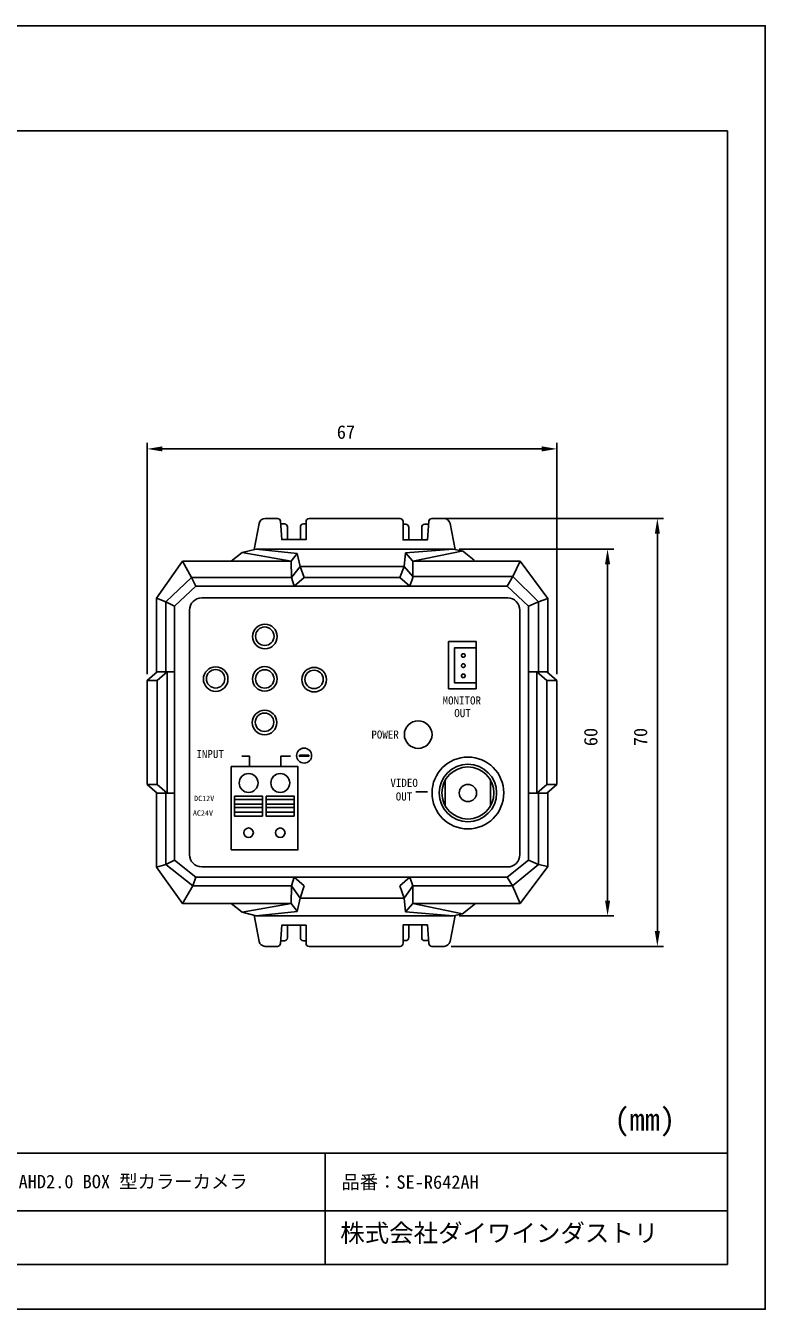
# Model space of a CAD drawing. Units: millimetres on the paper. Extents: x -148 to 148, y -105 to 105.
# Drawn here: x 27.6 to 148.5, y -105 to 105 of the extents above; entities that cross this region are included whole.
import ezdxf
from ezdxf.enums import TextEntityAlignment as Align

# ---------------------------------------------------------------- set-up
doc = ezdxf.new("R2010")
doc.units = ezdxf.units.MM
for name, color, linetype in [('0-0_0', 7, 'Continuous'), ('0-1_枠', 4, 'Continuous'), ('0-2_AM_5', 4, 'Continuous'), ('0-3_レイヤ__1', 4, 'Continuous')]:
    doc.layers.add(name, color=color, linetype=linetype)
doc.styles.add('ＭＳ ゴシック', font='')
doc.styles.get('ＭＳ ゴシック').set_extended_font_data('MS Gothic')

msp = doc.modelspace()

# ---------------------------------------------------------------- linework, layer by layer
at = {"layer": '0-0_0', "color": 4}
msp.add_line((101.227, -2.496), (101.227, 3.212), dxfattribs=at)
at = {"layer": '0-0_0'}
msp.add_line((93.259, -20.321), (91.345, -20.321), dxfattribs=at)
at = {"layer": '0-0_0', "color": 4}
msp.add_lwpolyline([(101.227, -3.489), (96.717, -3.489), (96.717, 4.24), (101.227, 4.24), (101.227, 3.212), (97.674, 3.212), (97.674, -2.496), (101.227, -2.496)], close=True, dxfattribs=at)
for points in [[(98.851, 1.868), (98.848, 1.885), (98.846, 1.902), (98.845, 1.919), (98.845, 1.936), (98.845, 1.953), (98.845, 1.971), (98.845, 1.988), (98.845, 2.006), (98.845, 2.023), (98.846, 2.04), (98.848, 2.057), (98.851, 2.074), (98.854, 2.09), (98.859, 2.107), (98.866, 2.123), (98.873, 2.138), (98.883, 2.153), (98.893, 2.168), (98.905, 2.181), (98.918, 2.194), (98.931, 2.206), (98.946, 2.216), (98.961, 2.226), (98.976, 2.233), (98.992, 2.24), (99.009, 2.245), (99.025, 2.248), (99.042, 2.251), (99.059, 2.253), (99.076, 2.254), (99.093, 2.254), (99.11, 2.254), (99.128, 2.254), (99.145, 2.254), (99.163, 2.254), (99.18, 2.253), (99.198, 2.252), (99.215, 2.249), (99.234, 2.245)], [(99.234, 2.245), (99.252, 2.24), (99.271, 2.232), (99.29, 2.223), (99.309, 2.211), (99.328, 2.196), (99.347, 2.178), (99.364, 2.156), (99.38, 2.13), (99.393, 2.099), (99.403, 2.062), (99.409, 2.02), (99.411, 1.971)], [(98.851, 0.202), (98.848, 0.218), (98.846, 0.235), (98.845, 0.253), (98.845, 0.27), (98.845, 0.287), (98.845, 0.304), (98.845, 0.322), (98.845, 0.339), (98.845, 0.356), (98.846, 0.374), (98.848, 0.391), (98.851, 0.407), (98.854, 0.424), (98.859, 0.44), (98.866, 0.456), (98.873, 0.472), (98.883, 0.487), (98.893, 0.501), (98.905, 0.515), (98.918, 0.527), (98.931, 0.539), (98.946, 0.55), (98.961, 0.559), (98.976, 0.567), (98.992, 0.573), (99.009, 0.578), (99.025, 0.582), (99.042, 0.584), (99.059, 0.586), (99.076, 0.587), (99.093, 0.588), (99.11, 0.588), (99.128, 0.588), (99.145, 0.588), (99.163, 0.588), (99.18, 0.587), (99.198, 0.585), (99.215, 0.582), (99.234, 0.578)], [(99.411, 1.971), (99.409, 1.922), (99.403, 1.88), (99.393, 1.843), (99.38, 1.812), (99.364, 1.786), (99.347, 1.764), (99.328, 1.745), (99.309, 1.731), (99.29, 1.719), (99.271, 1.709), (99.252, 1.702), (99.234, 1.696), (99.215, 1.692), (99.198, 1.69), (99.18, 1.688), (99.163, 1.687), (99.145, 1.687), (99.128, 1.687), (99.11, 1.687), (99.093, 1.687), (99.076, 1.688), (99.059, 1.689), (99.042, 1.691), (99.025, 1.693), (99.009, 1.697), (98.992, 1.702), (98.976, 1.708), (98.961, 1.716), (98.946, 1.725), (98.931, 1.736), (98.918, 1.748), (98.905, 1.76), (98.893, 1.774), (98.883, 1.789), (98.873, 1.804), (98.866, 1.819), (98.859, 1.835), (98.854, 1.851), (98.851, 1.868)], [(99.411, 0.304), (99.409, 0.256), (99.403, 0.213), (99.393, 0.177), (99.38, 0.146), (99.364, 0.119), (99.347, 0.097), (99.328, 0.079), (99.309, 0.065), (99.29, 0.053), (99.271, 0.043), (99.252, 0.036), (99.234, 0.03), (99.215, 0.027), (99.198, 0.024), (99.18, 0.022), (99.163, 0.021), (99.145, 0.021), (99.128, 0.021), (99.11, 0.021), (99.093, 0.021), (99.076, 0.022), (99.059, 0.023), (99.042, 0.025), (99.025, 0.027), (99.009, 0.031), (98.992, 0.036), (98.976, 0.042), (98.961, 0.05), (98.946, 0.059), (98.931, 0.07), (98.918, 0.082), (98.905, 0.094), (98.893, 0.108), (98.883, 0.122), (98.873, 0.137), (98.866, 0.153), (98.859, 0.169), (98.854, 0.185), (98.851, 0.202)], [(99.234, 0.578), (99.252, 0.573), (99.271, 0.566), (99.29, 0.556), (99.309, 0.544), (99.328, 0.53), (99.347, 0.512), (99.364, 0.49), (99.38, 0.463), (99.393, 0.432), (99.403, 0.396), (99.409, 0.353), (99.411, 0.304)], [(98.851, -1.465), (98.848, -1.448), (98.846, -1.431), (98.845, -1.414), (98.845, -1.397), (98.845, -1.379), (98.845, -1.362), (98.845, -1.344), (98.845, -1.327), (98.845, -1.31), (98.846, -1.292), (98.848, -1.275), (98.851, -1.259), (98.854, -1.242), (98.859, -1.226), (98.866, -1.21), (98.873, -1.194), (98.883, -1.179), (98.893, -1.165), (98.905, -1.151), (98.918, -1.138), (98.931, -1.127), (98.946, -1.116), (98.961, -1.107), (98.976, -1.099), (98.992, -1.093), (99.009, -1.088), (99.025, -1.084), (99.042, -1.082), (99.059, -1.08), (99.076, -1.079), (99.093, -1.078), (99.11, -1.078), (99.128, -1.078), (99.145, -1.078), (99.163, -1.078), (99.18, -1.079), (99.198, -1.081), (99.215, -1.083), (99.234, -1.087)], [(99.411, -1.362), (99.409, -1.411), (99.403, -1.453), (99.393, -1.49), (99.38, -1.521), (99.364, -1.548), (99.347, -1.569), (99.328, -1.587), (99.309, -1.602), (99.29, -1.614), (99.271, -1.623), (99.252, -1.631), (99.234, -1.636), (99.215, -1.64), (99.198, -1.643), (99.18, -1.644), (99.163, -1.645), (99.145, -1.645), (99.128, -1.646), (99.11, -1.645), (99.093, -1.645), (99.076, -1.645), (99.059, -1.644), (99.042, -1.642), (99.025, -1.639), (99.009, -1.636), (98.992, -1.631), (98.976, -1.624), (98.961, -1.617), (98.946, -1.607), (98.931, -1.597), (98.918, -1.585), (98.905, -1.573), (98.893, -1.559), (98.883, -1.545), (98.873, -1.53), (98.866, -1.514), (98.859, -1.498), (98.854, -1.482), (98.851, -1.465)], [(99.234, -1.087), (99.252, -1.093), (99.271, -1.1), (99.29, -1.11), (99.309, -1.122), (99.328, -1.136), (99.347, -1.154), (99.364, -1.176), (99.38, -1.202), (99.393, -1.234), (99.403, -1.27), (99.409, -1.313), (99.411, -1.362)]]:
    msp.add_lwpolyline(points, dxfattribs=at)
at = {"layer": '0-0_0'}
for points in [[(47.437, 35.762), (49.937, 35.346), (49.937, 36.179)], [(111.937, 36.179), (111.937, 35.346), (114.437, 35.762)], [(130.432, 21.88), (131.265, 21.88), (130.848, 24.38)], [(122.293, 16.88), (123.126, 16.88), (122.709, 19.38)], [(122.709, -40.62), (123.126, -38.12), (122.293, -38.12)], [(130.848, -45.62), (131.265, -43.12), (130.432, -43.12)]]:
    msp.add_solid(points, dxfattribs=at)
at = {"layer": '0-1_枠'}
msp.add_lwpolyline([(-148.5, -105), (148.5, -105), (148.5, 105), (-148.5, 105)], close=True, dxfattribs=at)
at = {"layer": '0-2_AM_5'}
for p, q in [((47.437, -1.101), (47.437, 36.762)), ((111.937, 35.762), (49.937, 35.762)), ((114.437, -1.101), (114.437, 36.762)), ((94.249, 24.38), (131.848, 24.38)), ((130.848, 21.88), (130.848, -43.12)), ((98.451, 19.38), (123.709, 19.38)), ((122.709, 16.88), (122.709, -38.12)), ((98.451, -40.62), (123.709, -40.62)), ((97.11, -45.62), (131.848, -45.62))]:
    msp.add_line(p, q, dxfattribs=at)
at = {"layer": '0-3_レイヤ__1'}
for p, q in [((65.731, 23.57), (64.905, 19.296)), ((66.713, 24.38), (68.716, 24.38)), ((69.88, 23.486), (69.248, 23.488)), ((73.414, 23.486), (72.981, 23.486)), ((88.781, 24.38), (73.914, 24.38)), ((89.716, 23.446), (89.281, 23.446)), ((93.447, 23.446), (92.817, 23.446)), ((93.982, 24.38), (95.974, 24.38)), ((97.785, 19.312), (96.956, 23.571)), ((70.38, 20.919), (70.38, 22.986)), ((72.481, 20.919), (72.481, 22.986)), ((90.216, 22.946), (90.216, 20.879)), ((92.317, 22.946), (92.317, 20.879)), ((65.243, 19.38), (62.94, 18.808)), ((71.946, 18.655), (65.243, 19.38)), ((97.451, 19.38), (65.243, 19.38)), ((97.451, 19.38), (89.654, 18.735)), ((99.094, 19.059), (90.863, 17.38)), ((98.85, 19.059), (97.451, 19.38)), ((100.892, 17.575), (99.012, 19.06)), ((62.95, 18.816), (61.166, 17.38)), ((70.968, 17.38), (62.94, 18.808)), ((71.948, 18.646), (70.968, 17.38)), ((71.024, 14.703), (70.988, 17.377)), ((72.424, 16.5), (71.946, 18.655)), ((89.654, 18.735), (89.45, 16.5)), ((90.863, 17.38), (89.654, 18.735)), ((108.414, 17.38), (107.2, 14.907)), ((112.937, 11.3), (108.414, 17.38)), ((54.686, 14.703), (50.486, 10.737)), ((71.024, 14.703), (54.686, 14.703)), ((54.686, 14.703), (55.387, 13.304)), ((72.424, 16.5), (71.024, 14.745)), ((71.492, 13.304), (71.024, 14.703)), ((72.424, 16.5), (89.45, 16.5)), ((72.424, 16.5), (73.125, 14.703)), ((88.763, 14.703), (89.45, 16.5)), ((90.872, 14.896), (89.45, 16.5)), ((90.396, 13.304), (90.863, 14.703)), ((107.2, 14.907), (90.863, 14.907)), ((111.402, 10.737), (107.2, 14.907)), ((55.387, 13.304), (51.886, 10.036)), ((55.387, 13.304), (106.268, 13.304)), ((48.937, -0.827), (48.937, 11.333)), ((50.486, 10.737), (50.486, -0.701)), ((51.886, 10.036), (50.486, 10.737)), ((56.346, 11.38), (106.38, 11.38)), ((111.402, 10.737), (109.768, 10.036)), ((111.402, 10.737), (112.937, 11.3)), ((111.402, 10.737), (111.402, -0.701)), ((112.937, 11.3), (112.937, -0.817)), ((51.886, 10.036), (51.886, -20.539)), ((54.346, -30.62), (54.346, 9.38)), ((108.346, 9.38), (108.346, -30.62)), ((109.768, 10.036), (109.768, -20.539)), ((51.886, -0.701), (49.084, -0.701)), ((50.72, -0.701), (50.72, -20.539)), ((112.801, -0.701), (109.768, -0.701)), ((111.168, -20.539), (111.168, -0.701)), ((112.801, -0.701), (114.437, -2.101)), ((47.451, -19.139), (47.451, -2.101)), ((49.084, -2.101), (49.084, -19.139)), ((112.801, -19.139), (112.801, -2.101)), ((114.437, -2.101), (114.437, -19.139)), ((96.165, -22.57), (96.165, -18.444)), ((96.165, -18.444), (96.165, -22.624)), ((103.586, -18.444), (103.586, -18.444)), ((103.586, -18.444), (103.586, -22.617)), ((49.084, -20.539), (47.451, -19.139)), ((48.937, -20.412), (48.937, -32.676)), ((51.886, -20.539), (49.084, -20.539)), ((50.486, -20.539), (50.486, -32.209)), ((51.886, -31.509), (51.886, -20.539)), ((109.768, -20.539), (112.801, -20.539)), ((109.768, -20.539), (109.768, -31.509)), ((111.402, -32.209), (111.402, -20.539)), ((112.801, -20.539), (114.437, -19.139)), ((112.937, -20.423), (112.937, -32.549)), ((48.937, -32.676), (50.486, -32.209)), ((53.235, -38.62), (48.937, -32.676)), ((51.886, -31.509), (50.486, -32.209)), ((54.874, -35.722), (50.486, -32.209)), ((51.886, -31.509), (55.387, -34.309)), ((106.38, -32.62), (56.346, -32.62)), ((111.402, -32.209), (107.163, -35.722)), ((112.937, -32.54), (108.414, -38.62)), ((111.402, -32.209), (109.768, -31.509)), ((111.402, -32.209), (112.937, -32.549)), ((54.874, -35.722), (55.387, -34.309)), ((55.387, -34.309), (90.827, -34.309)), ((71.492, -34.309), (71.024, -35.722)), ((71.492, -34.309), (73.125, -35.71)), ((88.763, -35.71), (90.396, -34.309)), ((90.396, -34.309), (90.863, -35.722)), ((107.163, -35.722), (106.268, -34.309)), ((54.874, -35.722), (71.024, -35.722)), ((71.024, -35.722), (70.968, -38.62)), ((72.424, -37.74), (71.024, -35.722)), ((72.424, -37.74), (71.946, -39.894)), ((72.424, -37.74), (73.125, -35.71)), ((72.424, -37.74), (89.45, -37.74)), ((88.763, -35.71), (89.45, -37.74)), ((90.863, -35.722), (89.45, -37.74)), ((89.654, -39.975), (89.45, -37.74)), ((90.863, -35.722), (107.163, -35.722)), ((108.414, -38.62), (107.163, -35.722)), ((62.94, -40.048), (61.166, -38.62)), ((70.968, -38.62), (62.94, -40.048)), ((71.946, -39.894), (65.243, -40.62)), ((71.948, -39.885), (70.968, -38.62)), ((90.863, -38.62), (89.654, -39.975)), ((99.012, -40.3), (90.863, -38.62)), ((101.139, -38.62), (99.012, -40.3)), ((65.243, -40.62), (62.94, -40.048)), ((65.731, -44.81), (64.905, -40.536)), ((97.451, -40.62), (65.243, -40.62)), ((97.451, -40.62), (89.654, -39.975)), ((97.785, -40.551), (96.956, -44.811)), ((99.012, -40.3), (97.451, -40.62)), ((70.38, -42.158), (70.38, -44.225)), ((72.481, -42.158), (72.481, -44.225)), ((90.216, -44.185), (90.216, -42.118)), ((92.317, -44.185), (92.317, -42.118)), ((66.713, -45.62), (68.716, -45.62)), ((69.88, -44.725), (69.248, -44.728)), ((73.414, -44.725), (72.981, -44.725)), ((88.781, -45.62), (73.914, -45.62)), ((89.716, -44.685), (89.281, -44.685)), ((93.447, -44.685), (92.817, -44.685)), ((93.982, -45.62), (95.974, -45.62)), ((76.552, -79.469), (76.552, -97.657)), ((10.797, -88.905), (142.306, -88.905))]:
    msp.add_line(p, q, dxfattribs=at)
for points in [[(-140.622, -97.657), (142.306, -97.657), (142.306, 87.783), (-140.622, 87.783)], [(72.316, -14.362), (73.862, -14.362), (73.862, -14.52), (72.316, -14.52)], [(61.17, -29.846), (72.067, -29.846), (72.067, -16.222), (61.17, -16.222)], [(66.306, -24.331), (61.731, -24.331), (61.731, -21.068), (66.306, -21.068)], [(66.306, -22.371), (61.731, -22.371), (61.731, -21.598), (66.306, -21.598)], [(66.306, -23.686), (61.731, -23.686), (61.731, -22.915), (66.306, -22.915)], [(71.484, -24.331), (66.908, -24.331), (66.908, -21.068), (71.484, -21.068)], [(71.484, -22.371), (66.908, -22.371), (66.908, -21.598), (71.484, -21.598)], [(71.484, -23.686), (66.908, -23.686), (66.908, -22.915), (71.484, -22.915)], [(142.306, -97.657), (10.797, -97.657), (10.797, -79.469), (142.306, -79.469)]]:
    msp.add_lwpolyline(points, close=True, dxfattribs=at)
for points in [[(69.215, 23.919), (69.446, 20.919), (73.414, 20.919), (73.414, 23.88)], [(89.281, 23.88), (89.281, 20.879), (93.249, 20.879), (93.483, 23.919)], [(53.235, 17.38), (48.937, 11.333), (50.486, 10.737)], [(54.686, 14.703), (53.235, 17.38), (70.968, 17.38)], [(90.863, 14.703), (90.863, 17.38), (108.414, 17.38)], [(71.492, 13.304), (73.125, 14.703), (88.763, 14.703), (90.396, 13.304)], [(107.2, 14.907), (106.268, 13.304), (109.768, 10.036)], [(49.084, -0.701), (47.451, -2.101), (49.084, -2.101), (50.72, -0.701)], [(111.168, -0.701), (112.801, -2.101), (114.437, -2.101)], [(64.16, -16.222), (64.16, -14.492), (62.935, -14.492)], [(69.302, -16.222), (69.302, -14.492), (70.855, -14.492)], [(50.72, -20.539), (49.084, -19.139), (47.451, -19.139)], [(112.801, -20.539), (114.437, -19.139), (112.801, -19.139), (111.168, -20.539)], [(90.163, -34.309), (106.268, -34.309), (109.768, -31.509)], [(54.874, -35.722), (53.235, -38.62), (70.968, -38.62)], [(90.863, -35.722), (90.863, -38.62), (108.414, -38.62)], [(69.215, -45.158), (69.446, -42.158), (73.414, -42.158), (73.414, -45.12)], [(89.281, -45.12), (89.281, -42.118), (93.249, -42.118), (93.483, -45.158)]]:
    msp.add_lwpolyline(points, dxfattribs=at)
for centre, radius in [((66.681, 5.074), 2.01), ((66.663, 5.121), 1.508), ((58.637, -1.895), 2.01), ((66.662, -1.872), 2.01), ((74.736, -1.99), 2.01), ((58.621, -1.848), 1.508), ((66.661, -1.873), 1.508), ((74.72, -1.942), 1.507), ((66.633, -9.003), 2.011), ((66.616, -8.954), 1.508), ((91.741, -10.976), 2.262), ((73.089, -14.417), 1.231), ((99.873, -20.53), 5.868), ((99.874, -20.53), 4.695), ((99.873, -20.53), 4.258), ((64.017, -18.895), 1.542), ((69.196, -18.895), 1.545), ((99.874, -20.53), 1.407), ((64.018, -27.027), 0.772), ((69.196, -27.027), 0.774)]:
    msp.add_circle(centre, radius, dxfattribs=at)
for centre, radius, start, end in [((66.713, 23.38), 1, 90, 169.05929), ((68.716, 23.88), 0.5, 4.40283, 90), ((69.88, 22.986), 0.5, 0, 90), ((72.981, 22.986), 0.5, 90, 180), ((73.914, 23.88), 0.5, 90, 180), ((88.781, 23.88), 0.5, 0, 90), ((89.716, 22.946), 0.5, 0, 90), ((92.817, 22.946), 0.5, 90, 180), ((93.982, 23.88), 0.5, 90, 175.5972), ((95.974, 23.38), 1, 11.00689, 90), ((56.346, 9.38), 2, 90, 180), ((106.403, 9.437), 1.944, 358.32883, 90.69214), ((56.346, -30.62), 2, 180, 270), ((106.403, -30.676), 1.944, 269.30786, 1.67117), ((66.713, -44.62), 1, 190.94071, 270), ((68.716, -45.12), 0.5, 270, 355.59717), ((69.88, -44.225), 0.5, 270, 0), ((72.981, -44.225), 0.5, 180, 270), ((73.914, -45.12), 0.5, 180, 270), ((88.781, -45.12), 0.5, 270, 0), ((89.716, -44.185), 0.5, 270, 0), ((92.817, -44.185), 0.5, 180, 270), ((93.982, -45.12), 0.5, 184.4028, 270), ((95.974, -44.62), 1, 270, 348.99311)]:
    msp.add_arc(centre, radius, start, end, dxfattribs=at)

# ---------------------------------------------------------------- texts
at = {"layer": '0-2_AM_5', "color": 7, "style": 'ＭＳ ゴシック'}
msp.add_text('67', height=2.199, dxfattribs=at).set_placement((78.437, 36.762), align=Align.BOTTOM_LEFT)
for s, p in [('60', (121.709, -12.87)), ('70', (129.848, -12.87))]:
    msp.add_text(s, height=2.199, rotation=90, dxfattribs=at).set_placement(p, align=Align.BOTTOM_LEFT)
at = {"layer": '0-3_レイヤ__1', "color": 7, "style": 'ＭＳ ゴシック'}
for s, height, p in [('MONITOR', 1.32, (95.731, -6.446)), ('OUT', 1.32, (97.645, -8.519)), ('POWER', 1.32, (84.089, -12.028)), ('INPUT', 1.32, (55.482, -15.21)), ('VIDEO', 1.32, (87.199, -19.922)), ('DC12V', 0.8798, (55.106, -22.116)), ('OUT', 1.32, (88.076, -22.155)), ('AC24V', 0.8798, (54.906, -24.516)), ('(mm)', 3.666, (123.793, -76.866)), ('品名：HD-AHD2.0 BOX 型カラーカメラ', 2.199, (12.923, -85.858)), ('品番：SE-R642AH', 2.199, (79.188, -85.938)), ('株式会社ダイワインダストリ', 2.933, (78.996, -94.857))]:
    msp.add_text(s, height=height, dxfattribs=at).set_placement(p, align=Align.BOTTOM_LEFT)

doc.saveas('drawing.dxf')
